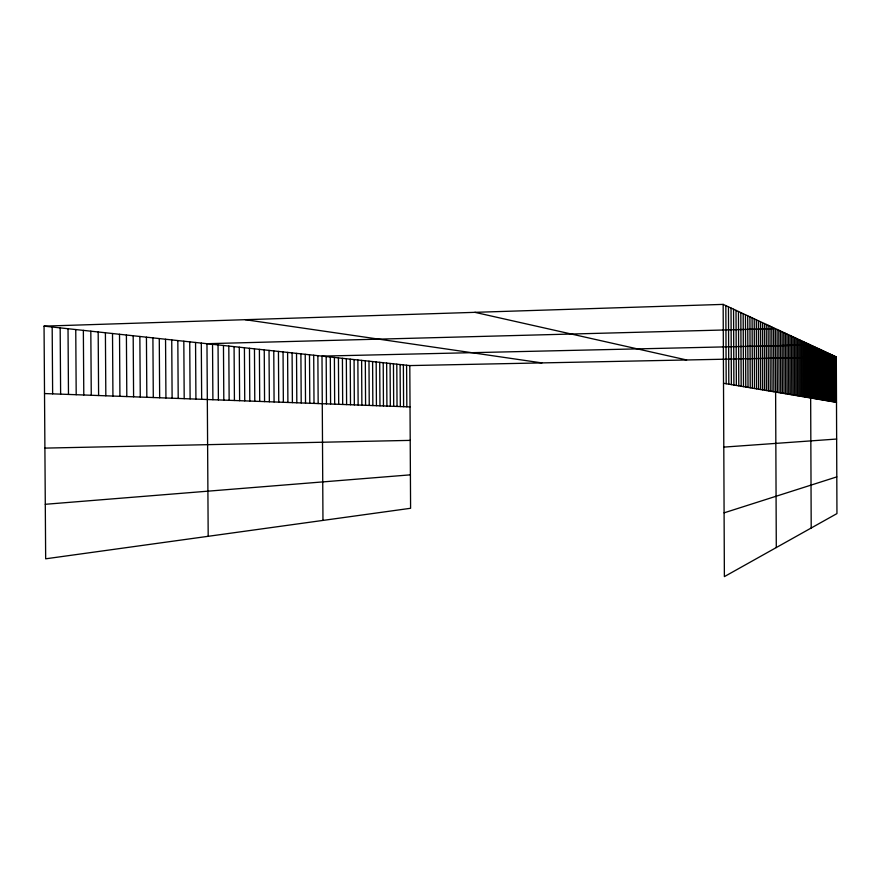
<?xml version="1.0" encoding="UTF-8"?>
<svg xmlns="http://www.w3.org/2000/svg" width="881" height="881" viewBox="0 0 881 881"><rect width="100%" height="100%" fill="white"/><g stroke="black" fill="none" stroke-linecap="round" stroke-linejoin="round"><path stroke-width="1.32" d="M724.094 512.841L836.796 476.885M45.283 504.295L410.403 474.837M723.797 447.108L836.642 439.046M44.05 326.135L409.797 365.582L410.59 508.282L45.669 558.807L44.05 326.135L723.158 304.385L836.311 356.937L836.95 513.59L724.38 576.615L723.158 304.385M44.898 448.11L410.216 440.379M409.797 365.582L836.311 356.937M44.524 393.554L410.028 406.923M245.237 319.693L541.881 362.906M723.51 383.279L836.498 402.32M474.87 312.337L686.618 359.966M60.172 327.875L60.624 394.137M52.177 327.005L52.64 393.851M406.593 365.241L406.835 406.802M403.366 364.888L403.608 406.692M400.106 364.536L400.337 406.57M396.802 364.183L397.034 406.449M393.455 363.82L393.697 406.328M390.085 363.457L390.327 406.196M386.66 363.093L386.913 406.075M383.213 362.719L383.455 405.954M379.711 362.333L379.964 405.822M376.176 361.959L376.429 405.689M372.597 361.573L372.85 405.557M368.985 361.177L369.238 405.425M365.318 360.781L365.582 405.293M361.617 360.384L361.871 405.161M357.862 359.977L358.127 405.018M354.074 359.569L354.338 404.886M350.231 359.162L350.495 404.742M346.343 358.743L346.607 404.599M342.412 358.314L342.676 404.456M338.425 357.884L338.7 404.313M334.395 357.455L334.67 404.17M330.309 357.014L330.584 404.016M326.179 356.563L326.455 403.861M322.964 520.418L321.994 356.111L810.443 344.923L811.203 528.005M317.876 355.671L318.162 403.564M313.713 355.219L313.999 403.41M309.495 354.768L309.793 403.256M305.222 354.305L305.52 403.102M300.906 353.843L301.203 402.936M296.523 353.369L296.82 402.782M292.096 352.885L292.393 402.617M287.602 352.4L287.9 402.452M283.054 351.915L283.352 402.287M278.44 351.42L278.748 402.121M273.771 350.913L274.079 401.945M269.035 350.396L269.355 401.78M264.245 349.878L264.564 401.604M259.388 349.361L259.708 401.428M254.466 348.832L254.785 401.24M249.477 348.292L249.797 401.064M244.411 347.742L244.742 400.877M239.28 347.191L239.621 400.69M234.082 346.629L234.423 400.503M228.807 346.057L229.148 400.304M223.466 345.484L223.807 400.106M218.048 344.9L218.389 399.908M212.541 344.306L212.894 399.71M208.191 536.309L206.969 343.7L775.346 328.624L776.293 547.553M201.309 343.094L201.661 399.302M195.56 342.478L195.923 399.093M189.734 341.85L190.109 398.873M183.821 341.211L184.195 398.664M177.83 340.562L178.204 398.443M171.74 339.901L172.114 398.223M165.551 339.24L165.936 397.992M159.274 338.557L159.659 397.76M152.909 337.875L153.294 397.529M146.433 337.181L146.83 397.298M139.859 336.465L140.266 397.056M133.185 335.749L133.593 396.813M126.401 335.011L126.809 396.56M119.519 334.273L119.926 396.307M112.515 333.514L112.933 396.054M105.401 332.754L105.83 395.789M98.176 331.972L98.606 395.525M90.82 331.179L91.261 395.261M83.354 330.375L83.794 394.985M75.755 329.549L76.195 394.71M68.024 328.723L68.476 394.424M835.386 356.497L835.573 402.165M834.439 356.067L834.626 402M833.492 355.627L833.679 401.846M832.534 355.175L832.721 401.681M831.554 354.724L831.752 401.516M830.574 354.272L830.761 401.351M829.572 353.799L829.77 401.185M828.558 353.336L828.757 401.009M827.534 352.863L827.733 400.844M826.499 352.378L826.697 400.668M825.442 351.882L825.651 400.492M824.385 351.398L824.583 400.304M823.306 350.891L823.504 400.128M822.215 350.385L822.413 399.941M821.103 349.867L821.312 399.754M819.98 349.35L820.189 399.567M818.845 348.821L819.055 399.379M817.689 348.292L817.909 399.181M816.522 347.742L816.742 398.983M815.343 347.191L815.553 398.785M814.143 346.64L814.352 398.586M812.921 346.079L813.141 398.377M811.687 345.495L811.908 398.179M809.21 344.35L809.43 397.76M807.965 343.766L808.185 397.551M806.699 343.183L806.919 397.331M805.41 342.588L805.641 397.122M804.111 341.982L804.342 396.902M802.789 341.365L803.02 396.67M801.446 340.749L801.688 396.45M800.091 340.11L800.333 396.219M798.715 339.471L798.957 395.987M797.316 338.822L797.558 395.756M795.895 338.172L796.138 395.514M794.453 337.5L794.706 395.272M792.999 336.817L793.241 395.029M791.512 336.135L791.766 394.776M790.004 335.43L790.257 394.523M788.473 334.725L788.726 394.27M786.92 333.998L787.185 394.005M785.345 333.271L785.61 393.741M783.749 332.522L784.002 393.466M782.119 331.774L782.383 393.201M780.467 331.003L780.731 392.915M778.782 330.221L779.057 392.64M777.086 329.428L777.35 392.353M773.584 327.809L773.859 391.759M771.789 326.972L772.064 391.461M769.972 326.124L770.247 391.153M768.111 325.265L768.397 390.845M766.228 324.395L766.514 390.525M764.312 323.503L764.609 390.206M762.362 322.6L762.66 389.876M760.38 321.675L760.677 389.534M758.365 320.739L758.662 389.204M756.305 319.781L756.614 388.851M754.213 318.812L754.521 388.499M752.088 317.821L752.396 388.147M749.918 316.819L750.227 387.783M747.705 315.794L748.024 387.409M745.458 314.748L745.778 387.023M743.168 313.68L743.487 386.638M740.833 312.601L741.163 386.252M738.454 311.489L738.785 385.845M736.02 310.365L736.362 385.438M733.554 309.22L733.895 385.019M731.032 308.042L731.373 384.601M728.455 306.852L728.807 384.171M725.834 305.63L726.186 383.731"/></g></svg>
